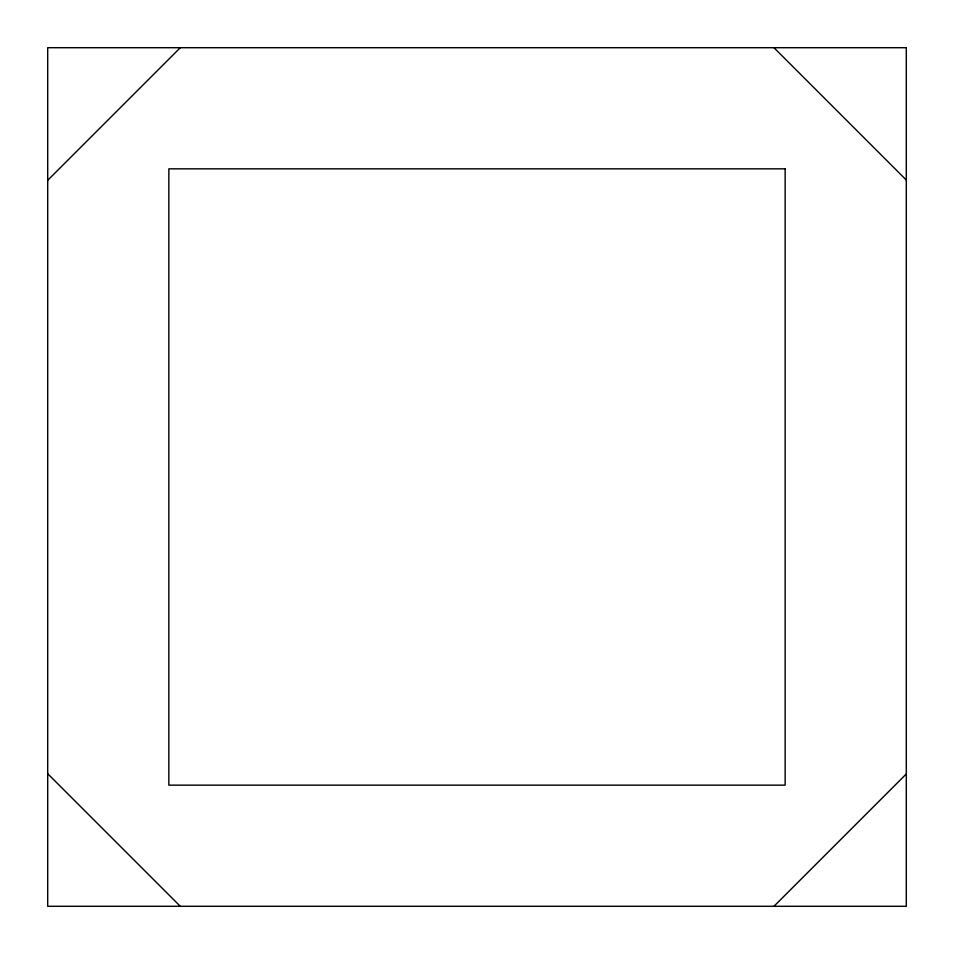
<?xml version="1.0" encoding="UTF-8"?>
<svg xmlns="http://www.w3.org/2000/svg" width="954" height="954" viewBox="0 0 954 954"><rect width="100%" height="100%" fill="white"/><g stroke="black" fill="none" stroke-linecap="round" stroke-linejoin="round"><path stroke-width="1.43" d="M47.7 180.306L180.306 47.7M773.944 906.3L906.3 773.944M773.944 47.7L906.3 180.056M47.7 773.694L180.306 906.3M906.3 47.7L47.7 47.7L47.7 906.3L906.3 906.3L906.3 47.7M785.154 168.834L168.846 168.834L168.846 785.154L785.154 785.154L785.154 168.834"/></g></svg>
